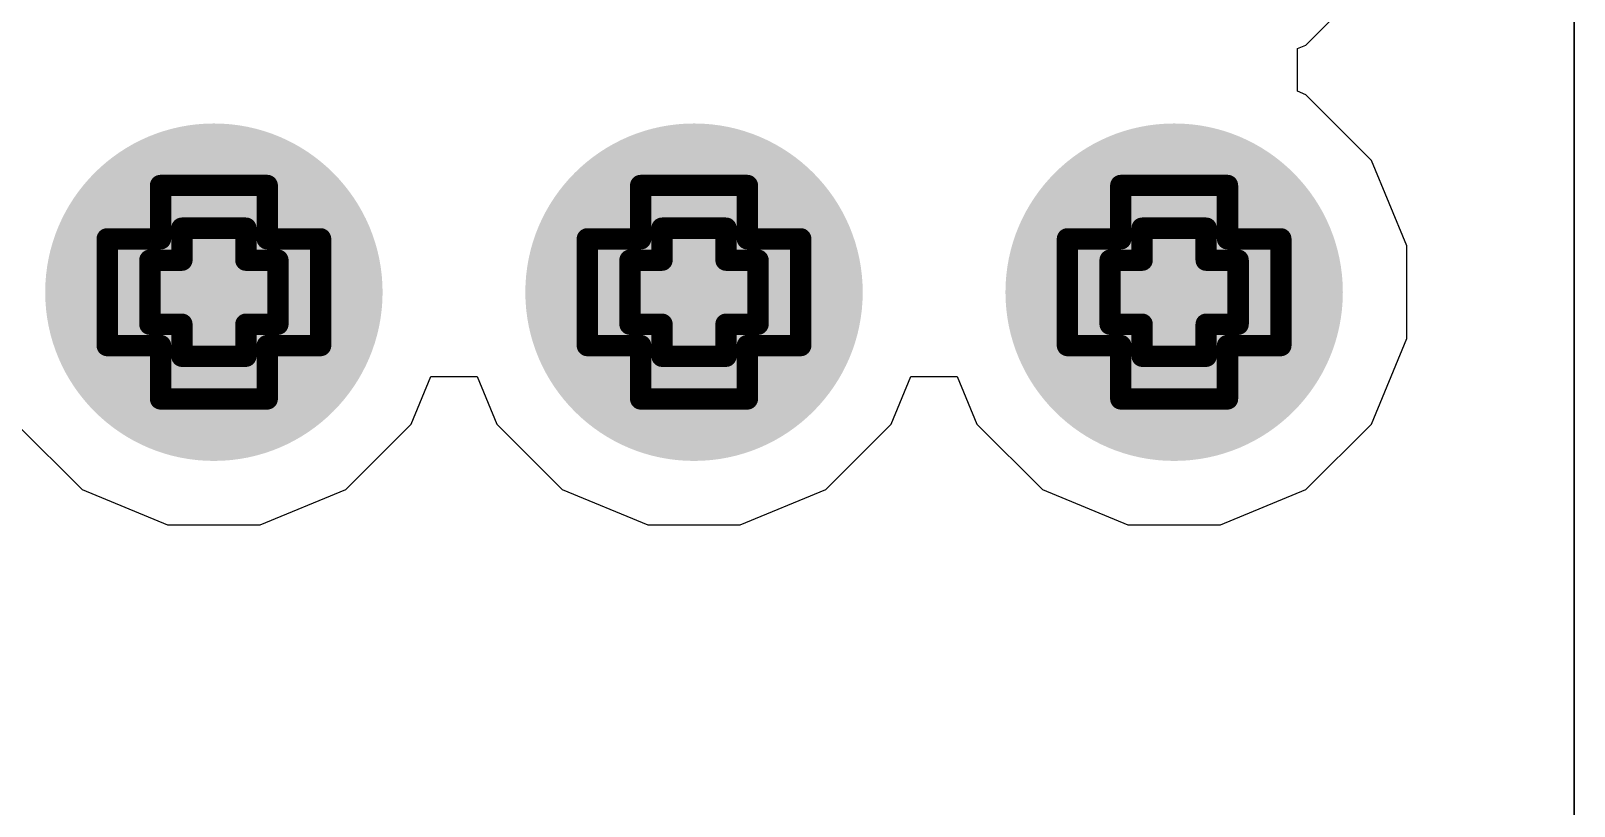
# Model space of a CAD drawing. Header units: inches. Extents: x -3 to 5259, y -3 to 5282.
# Drawn here: x 121.167 to 124.841, y 38.229 to 40.074 of the extents above; entities that cross this region are included whole.
import ezdxf

# ---------------------------------------------------------------- set-up
doc = ezdxf.new("R2010")
doc.units = ezdxf.units.IN
for name, color, linetype in [('Bottom Layer', 5, 'Continuous'), ('Bottom Solder', 6, 'Continuous'), ('Drill Drawing', 1, 'Continuous'), ('Layer 1', 16, 'Continuous'), ('Layer 2', 76, 'Continuous'), ('Top Layer', 1, 'Continuous'), ('Top Solder', 216, 'Continuous'), ('Via Holes', 16, 'Continuous')]:
    doc.layers.add(name, color=color, linetype=linetype)

msp = doc.modelspace()

# ---------------------------------------------------------------- hatches: boundary and pattern name
at = {"layer": 'Bottom Layer'}
h = msp.add_hatch(color=5, dxfattribs=at)
edge = h.paths.add_edge_path()
edge.add_arc((121.6028, 39.452), 0.3, 0, 360)
h = msp.add_hatch(color=5, dxfattribs=at)
edge = h.paths.add_edge_path()
edge.add_arc((122.7458, 39.452), 0.3, 0, 360)
h = msp.add_hatch(color=5, dxfattribs=at)
edge = h.paths.add_edge_path()
edge.add_arc((123.8888, 39.452), 0.3, 0, 360)
at = {"layer": 'Bottom Solder'}
h = msp.add_hatch(color=6, dxfattribs=at)
edge = h.paths.add_edge_path()
edge.add_arc((121.6028, 39.452), 0.4016, 0, 360)
h = msp.add_hatch(color=6, dxfattribs=at)
edge = h.paths.add_edge_path()
edge.add_arc((122.7458, 39.452), 0.4016, 0, 360)
h = msp.add_hatch(color=6, dxfattribs=at)
edge = h.paths.add_edge_path()
edge.add_arc((123.8888, 39.452), 0.4016, 0, 360)
at = {"layer": 'Layer 1'}
h = msp.add_hatch(color=16, dxfattribs=at)
edge = h.paths.add_edge_path()
edge.add_arc((121.6028, 39.452), 0.3, 0, 360)
h = msp.add_hatch(color=16, dxfattribs=at)
edge = h.paths.add_edge_path()
edge.add_arc((122.7458, 39.452), 0.3, 0, 360)
h = msp.add_hatch(color=16, dxfattribs=at)
edge = h.paths.add_edge_path()
edge.add_arc((123.8888, 39.452), 0.3, 0, 360)
at = {"layer": 'Layer 2'}
h = msp.add_hatch(color=76, dxfattribs=at)
edge = h.paths.add_edge_path()
edge.add_arc((121.6028, 39.452), 0.3, 0, 360)
h = msp.add_hatch(color=76, dxfattribs=at)
edge = h.paths.add_edge_path()
edge.add_arc((122.7458, 39.452), 0.3, 0, 360)
h = msp.add_hatch(color=76, dxfattribs=at)
edge = h.paths.add_edge_path()
edge.add_arc((123.8888, 39.452), 0.3, 0, 360)
at = {"layer": 'Top Layer'}
h = msp.add_hatch(color=1, dxfattribs=at)
edge = h.paths.add_edge_path()
edge.add_arc((121.6028, 39.452), 0.3, 0, 360)
h = msp.add_hatch(color=1, dxfattribs=at)
edge = h.paths.add_edge_path()
edge.add_arc((122.7458, 39.452), 0.3, 0, 360)
h = msp.add_hatch(color=1, dxfattribs=at)
edge = h.paths.add_edge_path()
edge.add_arc((123.8888, 39.452), 0.3, 0, 360)
at = {"layer": 'Top Solder'}
h = msp.add_hatch(color=216, dxfattribs=at)
edge = h.paths.add_edge_path()
edge.add_arc((121.6028, 39.452), 0.4016, 0, 360)
h = msp.add_hatch(color=216, dxfattribs=at)
edge = h.paths.add_edge_path()
edge.add_arc((122.7458, 39.452), 0.4016, 0, 360)
h = msp.add_hatch(color=216, dxfattribs=at)
edge = h.paths.add_edge_path()
edge.add_arc((123.8888, 39.452), 0.4016, 0, 360)
at = {"layer": 'Via Holes'}
h = msp.add_hatch(color=7, dxfattribs=at)
edge = h.paths.add_edge_path()
edge.add_arc((121.6028, 39.452), 0.15, 0, 360)
h = msp.add_hatch(color=7, dxfattribs=at)
edge = h.paths.add_edge_path()
edge.add_arc((122.7458, 39.452), 0.15, 0, 360)
h = msp.add_hatch(color=7, dxfattribs=at)
edge = h.paths.add_edge_path()
edge.add_arc((123.8888, 39.452), 0.15, 0, 360)

# ---------------------------------------------------------------- linework, layer by layer
at = {"layer": 'Bottom Layer'}
for p, q in [((124.841, 50.6205), (124.841, 34.29)), ((124.841, 34.29), (124.841, 50.6205)), ((124.841, 34.29), (124.841, 50.6205))]:
    msp.add_line(p, q, dxfattribs=at)
at = {"layer": 'Drill Drawing'}
for points in [[(121.4758, 39.579, 0.0508, 0.0508, 0), (121.4758, 39.706, 0.0508, 0.0508, 0)], [(121.4758, 39.706, 0.0508, 0.0508, 0), (121.7298, 39.706, 0.0508, 0.0508, 0)], [(121.7298, 39.579, 0.0508, 0.0508, 0), (121.7298, 39.706, 0.0508, 0.0508, 0)], [(122.6188, 39.579, 0.0508, 0.0508, 0), (122.6188, 39.706, 0.0508, 0.0508, 0)], [(122.6188, 39.706, 0.0508, 0.0508, 0), (122.8728, 39.706, 0.0508, 0.0508, 0)], [(122.8728, 39.579, 0.0508, 0.0508, 0), (122.8728, 39.706, 0.0508, 0.0508, 0)], [(123.7618, 39.579, 0.0508, 0.0508, 0), (123.7618, 39.706, 0.0508, 0.0508, 0)], [(123.7618, 39.706, 0.0508, 0.0508, 0), (124.0158, 39.706, 0.0508, 0.0508, 0)], [(124.0158, 39.579, 0.0508, 0.0508, 0), (124.0158, 39.706, 0.0508, 0.0508, 0)], [(121.5266, 39.5282, 0.0508, 0.0508, 0), (121.5266, 39.6044, 0.0508, 0.0508, 0)], [(121.5266, 39.6044, 0.0508, 0.0508, 0), (121.679, 39.6044, 0.0508, 0.0508, 0)], [(121.679, 39.5282, 0.0508, 0.0508, 0), (121.679, 39.6044, 0.0508, 0.0508, 0)], [(122.6696, 39.5282, 0.0508, 0.0508, 0), (122.6696, 39.6044, 0.0508, 0.0508, 0)], [(122.6696, 39.6044, 0.0508, 0.0508, 0), (122.822, 39.6044, 0.0508, 0.0508, 0)], [(122.822, 39.5282, 0.0508, 0.0508, 0), (122.822, 39.6044, 0.0508, 0.0508, 0)], [(123.8126, 39.5282, 0.0508, 0.0508, 0), (123.8126, 39.6044, 0.0508, 0.0508, 0)], [(123.8126, 39.6044, 0.0508, 0.0508, 0), (123.965, 39.6044, 0.0508, 0.0508, 0)], [(123.965, 39.5282, 0.0508, 0.0508, 0), (123.965, 39.6044, 0.0508, 0.0508, 0)], [(121.3488, 39.325, 0.0508, 0.0508, 0), (121.3488, 39.579, 0.0508, 0.0508, 0)], [(121.3488, 39.579, 0.0508, 0.0508, 0), (121.4758, 39.579, 0.0508, 0.0508, 0)], [(121.7298, 39.579, 0.0508, 0.0508, 0), (121.8568, 39.579, 0.0508, 0.0508, 0)], [(121.8568, 39.325, 0.0508, 0.0508, 0), (121.8568, 39.579, 0.0508, 0.0508, 0)], [(122.4918, 39.325, 0.0508, 0.0508, 0), (122.4918, 39.579, 0.0508, 0.0508, 0)], [(122.4918, 39.579, 0.0508, 0.0508, 0), (122.6188, 39.579, 0.0508, 0.0508, 0)], [(122.8728, 39.579, 0.0508, 0.0508, 0), (122.9998, 39.579, 0.0508, 0.0508, 0)], [(122.9998, 39.325, 0.0508, 0.0508, 0), (122.9998, 39.579, 0.0508, 0.0508, 0)], [(123.6348, 39.325, 0.0508, 0.0508, 0), (123.6348, 39.579, 0.0508, 0.0508, 0)], [(123.6348, 39.579, 0.0508, 0.0508, 0), (123.7618, 39.579, 0.0508, 0.0508, 0)], [(124.0158, 39.579, 0.0508, 0.0508, 0), (124.1428, 39.579, 0.0508, 0.0508, 0)], [(124.1428, 39.325, 0.0508, 0.0508, 0), (124.1428, 39.579, 0.0508, 0.0508, 0)], [(121.4504, 39.3758, 0.0508, 0.0508, 0), (121.4504, 39.5282, 0.0508, 0.0508, 0)], [(121.4504, 39.5282, 0.0508, 0.0508, 0), (121.5266, 39.5282, 0.0508, 0.0508, 0)], [(121.679, 39.5282, 0.0508, 0.0508, 0), (121.7552, 39.5282, 0.0508, 0.0508, 0)], [(121.7552, 39.3758, 0.0508, 0.0508, 0), (121.7552, 39.5282, 0.0508, 0.0508, 0)], [(122.5934, 39.3758, 0.0508, 0.0508, 0), (122.5934, 39.5282, 0.0508, 0.0508, 0)], [(122.5934, 39.5282, 0.0508, 0.0508, 0), (122.6696, 39.5282, 0.0508, 0.0508, 0)], [(122.822, 39.5282, 0.0508, 0.0508, 0), (122.8982, 39.5282, 0.0508, 0.0508, 0)], [(122.8982, 39.3758, 0.0508, 0.0508, 0), (122.8982, 39.5282, 0.0508, 0.0508, 0)], [(123.7364, 39.3758, 0.0508, 0.0508, 0), (123.7364, 39.5282, 0.0508, 0.0508, 0)], [(123.7364, 39.5282, 0.0508, 0.0508, 0), (123.8126, 39.5282, 0.0508, 0.0508, 0)], [(123.965, 39.5282, 0.0508, 0.0508, 0), (124.0412, 39.5282, 0.0508, 0.0508, 0)], [(124.0412, 39.3758, 0.0508, 0.0508, 0), (124.0412, 39.5282, 0.0508, 0.0508, 0)], [(121.4504, 39.3758, 0.0508, 0.0508, 0), (121.5266, 39.3758, 0.0508, 0.0508, 0)], [(121.5266, 39.2996, 0.0508, 0.0508, 0), (121.5266, 39.3758, 0.0508, 0.0508, 0)], [(121.679, 39.3758, 0.0508, 0.0508, 0), (121.7552, 39.3758, 0.0508, 0.0508, 0)], [(121.679, 39.2996, 0.0508, 0.0508, 0), (121.679, 39.3758, 0.0508, 0.0508, 0)], [(122.5934, 39.3758, 0.0508, 0.0508, 0), (122.6696, 39.3758, 0.0508, 0.0508, 0)], [(122.6696, 39.2996, 0.0508, 0.0508, 0), (122.6696, 39.3758, 0.0508, 0.0508, 0)], [(122.822, 39.3758, 0.0508, 0.0508, 0), (122.8982, 39.3758, 0.0508, 0.0508, 0)], [(122.822, 39.2996, 0.0508, 0.0508, 0), (122.822, 39.3758, 0.0508, 0.0508, 0)], [(123.7364, 39.3758, 0.0508, 0.0508, 0), (123.8126, 39.3758, 0.0508, 0.0508, 0)], [(123.8126, 39.2996, 0.0508, 0.0508, 0), (123.8126, 39.3758, 0.0508, 0.0508, 0)], [(123.965, 39.3758, 0.0508, 0.0508, 0), (124.0412, 39.3758, 0.0508, 0.0508, 0)], [(123.965, 39.2996, 0.0508, 0.0508, 0), (123.965, 39.3758, 0.0508, 0.0508, 0)], [(121.3488, 39.325, 0.0508, 0.0508, 0), (121.4758, 39.325, 0.0508, 0.0508, 0)], [(121.4758, 39.198, 0.0508, 0.0508, 0), (121.4758, 39.325, 0.0508, 0.0508, 0)], [(121.7298, 39.325, 0.0508, 0.0508, 0), (121.8568, 39.325, 0.0508, 0.0508, 0)], [(121.7298, 39.198, 0.0508, 0.0508, 0), (121.7298, 39.325, 0.0508, 0.0508, 0)], [(122.4918, 39.325, 0.0508, 0.0508, 0), (122.6188, 39.325, 0.0508, 0.0508, 0)], [(122.6188, 39.198, 0.0508, 0.0508, 0), (122.6188, 39.325, 0.0508, 0.0508, 0)], [(122.8728, 39.325, 0.0508, 0.0508, 0), (122.9998, 39.325, 0.0508, 0.0508, 0)], [(122.8728, 39.198, 0.0508, 0.0508, 0), (122.8728, 39.325, 0.0508, 0.0508, 0)], [(123.6348, 39.325, 0.0508, 0.0508, 0), (123.7618, 39.325, 0.0508, 0.0508, 0)], [(123.7618, 39.198, 0.0508, 0.0508, 0), (123.7618, 39.325, 0.0508, 0.0508, 0)], [(124.0158, 39.325, 0.0508, 0.0508, 0), (124.1428, 39.325, 0.0508, 0.0508, 0)], [(124.0158, 39.198, 0.0508, 0.0508, 0), (124.0158, 39.325, 0.0508, 0.0508, 0)], [(121.5266, 39.2996, 0.0508, 0.0508, 0), (121.679, 39.2996, 0.0508, 0.0508, 0)], [(122.6696, 39.2996, 0.0508, 0.0508, 0), (122.822, 39.2996, 0.0508, 0.0508, 0)], [(123.8126, 39.2996, 0.0508, 0.0508, 0), (123.965, 39.2996, 0.0508, 0.0508, 0)], [(121.4758, 39.198, 0.0508, 0.0508, 0), (121.7298, 39.198, 0.0508, 0.0508, 0)], [(122.6188, 39.198, 0.0508, 0.0508, 0), (122.8728, 39.198, 0.0508, 0.0508, 0)], [(123.7618, 39.198, 0.0508, 0.0508, 0), (124.0158, 39.198, 0.0508, 0.0508, 0)]]:
    msp.add_lwpolyline(points, format="xyseb", dxfattribs=at)
for points in [[(121.4631, 39.706, 0.0254, 0.0254, 1), (121.4885, 39.706, 0.0254, 0.0254, 1)], [(121.4631, 39.706, 0.0254, 0.0254, 1), (121.4885, 39.706, 0.0254, 0.0254, 1)], [(121.7171, 39.706, 0.0254, 0.0254, 1), (121.7425, 39.706, 0.0254, 0.0254, 1)], [(121.7171, 39.706, 0.0254, 0.0254, 1), (121.7425, 39.706, 0.0254, 0.0254, 1)], [(122.6061, 39.706, 0.0254, 0.0254, 1), (122.6315, 39.706, 0.0254, 0.0254, 1)], [(122.6061, 39.706, 0.0254, 0.0254, 1), (122.6315, 39.706, 0.0254, 0.0254, 1)], [(122.8601, 39.706, 0.0254, 0.0254, 1), (122.8855, 39.706, 0.0254, 0.0254, 1)], [(122.8601, 39.706, 0.0254, 0.0254, 1), (122.8855, 39.706, 0.0254, 0.0254, 1)], [(123.7491, 39.706, 0.0254, 0.0254, 1), (123.7745, 39.706, 0.0254, 0.0254, 1)], [(123.7491, 39.706, 0.0254, 0.0254, 1), (123.7745, 39.706, 0.0254, 0.0254, 1)], [(124.0031, 39.706, 0.0254, 0.0254, 1), (124.0285, 39.706, 0.0254, 0.0254, 1)], [(124.0031, 39.706, 0.0254, 0.0254, 1), (124.0285, 39.706, 0.0254, 0.0254, 1)], [(121.5139, 39.6044, 0.0254, 0.0254, 1), (121.5393, 39.6044, 0.0254, 0.0254, 1)], [(121.5139, 39.6044, 0.0254, 0.0254, 1), (121.5393, 39.6044, 0.0254, 0.0254, 1)], [(121.6663, 39.6044, 0.0254, 0.0254, 1), (121.6917, 39.6044, 0.0254, 0.0254, 1)], [(121.6663, 39.6044, 0.0254, 0.0254, 1), (121.6917, 39.6044, 0.0254, 0.0254, 1)], [(122.6569, 39.6044, 0.0254, 0.0254, 1), (122.6823, 39.6044, 0.0254, 0.0254, 1)], [(122.6569, 39.6044, 0.0254, 0.0254, 1), (122.6823, 39.6044, 0.0254, 0.0254, 1)], [(122.8093, 39.6044, 0.0254, 0.0254, 1), (122.8347, 39.6044, 0.0254, 0.0254, 1)], [(122.8093, 39.6044, 0.0254, 0.0254, 1), (122.8347, 39.6044, 0.0254, 0.0254, 1)], [(123.7999, 39.6044, 0.0254, 0.0254, 1), (123.8253, 39.6044, 0.0254, 0.0254, 1)], [(123.7999, 39.6044, 0.0254, 0.0254, 1), (123.8253, 39.6044, 0.0254, 0.0254, 1)], [(123.9523, 39.6044, 0.0254, 0.0254, 1), (123.9777, 39.6044, 0.0254, 0.0254, 1)], [(123.9523, 39.6044, 0.0254, 0.0254, 1), (123.9777, 39.6044, 0.0254, 0.0254, 1)], [(121.3361, 39.579, 0.0254, 0.0254, 1), (121.3615, 39.579, 0.0254, 0.0254, 1)], [(121.3361, 39.579, 0.0254, 0.0254, 1), (121.3615, 39.579, 0.0254, 0.0254, 1)], [(121.4631, 39.579, 0.0254, 0.0254, 1), (121.4885, 39.579, 0.0254, 0.0254, 1)], [(121.4631, 39.579, 0.0254, 0.0254, 1), (121.4885, 39.579, 0.0254, 0.0254, 1)], [(121.7171, 39.579, 0.0254, 0.0254, 1), (121.7425, 39.579, 0.0254, 0.0254, 1)], [(121.7171, 39.579, 0.0254, 0.0254, 1), (121.7425, 39.579, 0.0254, 0.0254, 1)], [(121.8441, 39.579, 0.0254, 0.0254, 1), (121.8695, 39.579, 0.0254, 0.0254, 1)], [(121.8441, 39.579, 0.0254, 0.0254, 1), (121.8695, 39.579, 0.0254, 0.0254, 1)], [(122.4791, 39.579, 0.0254, 0.0254, 1), (122.5045, 39.579, 0.0254, 0.0254, 1)], [(122.4791, 39.579, 0.0254, 0.0254, 1), (122.5045, 39.579, 0.0254, 0.0254, 1)], [(122.6061, 39.579, 0.0254, 0.0254, 1), (122.6315, 39.579, 0.0254, 0.0254, 1)], [(122.6061, 39.579, 0.0254, 0.0254, 1), (122.6315, 39.579, 0.0254, 0.0254, 1)], [(122.8601, 39.579, 0.0254, 0.0254, 1), (122.8855, 39.579, 0.0254, 0.0254, 1)], [(122.8601, 39.579, 0.0254, 0.0254, 1), (122.8855, 39.579, 0.0254, 0.0254, 1)], [(122.9871, 39.579, 0.0254, 0.0254, 1), (123.0125, 39.579, 0.0254, 0.0254, 1)], [(122.9871, 39.579, 0.0254, 0.0254, 1), (123.0125, 39.579, 0.0254, 0.0254, 1)], [(123.6221, 39.579, 0.0254, 0.0254, 1), (123.6475, 39.579, 0.0254, 0.0254, 1)], [(123.6221, 39.579, 0.0254, 0.0254, 1), (123.6475, 39.579, 0.0254, 0.0254, 1)], [(123.7491, 39.579, 0.0254, 0.0254, 1), (123.7745, 39.579, 0.0254, 0.0254, 1)], [(123.7491, 39.579, 0.0254, 0.0254, 1), (123.7745, 39.579, 0.0254, 0.0254, 1)], [(124.0031, 39.579, 0.0254, 0.0254, 1), (124.0285, 39.579, 0.0254, 0.0254, 1)], [(124.0031, 39.579, 0.0254, 0.0254, 1), (124.0285, 39.579, 0.0254, 0.0254, 1)], [(124.1301, 39.579, 0.0254, 0.0254, 1), (124.1555, 39.579, 0.0254, 0.0254, 1)], [(124.1301, 39.579, 0.0254, 0.0254, 1), (124.1555, 39.579, 0.0254, 0.0254, 1)], [(121.4377, 39.5282, 0.0254, 0.0254, 1), (121.4631, 39.5282, 0.0254, 0.0254, 1)], [(121.4377, 39.5282, 0.0254, 0.0254, 1), (121.4631, 39.5282, 0.0254, 0.0254, 1)], [(121.5139, 39.5282, 0.0254, 0.0254, 1), (121.5393, 39.5282, 0.0254, 0.0254, 1)], [(121.5139, 39.5282, 0.0254, 0.0254, 1), (121.5393, 39.5282, 0.0254, 0.0254, 1)], [(121.6663, 39.5282, 0.0254, 0.0254, 1), (121.6917, 39.5282, 0.0254, 0.0254, 1)], [(121.6663, 39.5282, 0.0254, 0.0254, 1), (121.6917, 39.5282, 0.0254, 0.0254, 1)], [(121.7425, 39.5282, 0.0254, 0.0254, 1), (121.7679, 39.5282, 0.0254, 0.0254, 1)], [(121.7425, 39.5282, 0.0254, 0.0254, 1), (121.7679, 39.5282, 0.0254, 0.0254, 1)], [(122.5807, 39.5282, 0.0254, 0.0254, 1), (122.6061, 39.5282, 0.0254, 0.0254, 1)], [(122.5807, 39.5282, 0.0254, 0.0254, 1), (122.6061, 39.5282, 0.0254, 0.0254, 1)], [(122.6569, 39.5282, 0.0254, 0.0254, 1), (122.6823, 39.5282, 0.0254, 0.0254, 1)], [(122.6569, 39.5282, 0.0254, 0.0254, 1), (122.6823, 39.5282, 0.0254, 0.0254, 1)], [(122.8093, 39.5282, 0.0254, 0.0254, 1), (122.8347, 39.5282, 0.0254, 0.0254, 1)], [(122.8093, 39.5282, 0.0254, 0.0254, 1), (122.8347, 39.5282, 0.0254, 0.0254, 1)], [(122.8855, 39.5282, 0.0254, 0.0254, 1), (122.9109, 39.5282, 0.0254, 0.0254, 1)], [(122.8855, 39.5282, 0.0254, 0.0254, 1), (122.9109, 39.5282, 0.0254, 0.0254, 1)], [(123.7237, 39.5282, 0.0254, 0.0254, 1), (123.7491, 39.5282, 0.0254, 0.0254, 1)], [(123.7237, 39.5282, 0.0254, 0.0254, 1), (123.7491, 39.5282, 0.0254, 0.0254, 1)], [(123.7999, 39.5282, 0.0254, 0.0254, 1), (123.8253, 39.5282, 0.0254, 0.0254, 1)], [(123.7999, 39.5282, 0.0254, 0.0254, 1), (123.8253, 39.5282, 0.0254, 0.0254, 1)], [(123.9523, 39.5282, 0.0254, 0.0254, 1), (123.9777, 39.5282, 0.0254, 0.0254, 1)], [(123.9523, 39.5282, 0.0254, 0.0254, 1), (123.9777, 39.5282, 0.0254, 0.0254, 1)], [(124.0285, 39.5282, 0.0254, 0.0254, 1), (124.0539, 39.5282, 0.0254, 0.0254, 1)], [(124.0285, 39.5282, 0.0254, 0.0254, 1), (124.0539, 39.5282, 0.0254, 0.0254, 1)], [(121.4377, 39.3758, 0.0254, 0.0254, 1), (121.4631, 39.3758, 0.0254, 0.0254, 1)], [(121.4377, 39.3758, 0.0254, 0.0254, 1), (121.4631, 39.3758, 0.0254, 0.0254, 1)], [(121.5139, 39.3758, 0.0254, 0.0254, 1), (121.5393, 39.3758, 0.0254, 0.0254, 1)], [(121.5139, 39.3758, 0.0254, 0.0254, 1), (121.5393, 39.3758, 0.0254, 0.0254, 1)], [(121.6663, 39.3758, 0.0254, 0.0254, 1), (121.6917, 39.3758, 0.0254, 0.0254, 1)], [(121.6663, 39.3758, 0.0254, 0.0254, 1), (121.6917, 39.3758, 0.0254, 0.0254, 1)], [(121.7425, 39.3758, 0.0254, 0.0254, 1), (121.7679, 39.3758, 0.0254, 0.0254, 1)], [(121.7425, 39.3758, 0.0254, 0.0254, 1), (121.7679, 39.3758, 0.0254, 0.0254, 1)], [(122.5807, 39.3758, 0.0254, 0.0254, 1), (122.6061, 39.3758, 0.0254, 0.0254, 1)], [(122.5807, 39.3758, 0.0254, 0.0254, 1), (122.6061, 39.3758, 0.0254, 0.0254, 1)], [(122.6569, 39.3758, 0.0254, 0.0254, 1), (122.6823, 39.3758, 0.0254, 0.0254, 1)], [(122.6569, 39.3758, 0.0254, 0.0254, 1), (122.6823, 39.3758, 0.0254, 0.0254, 1)], [(122.8093, 39.3758, 0.0254, 0.0254, 1), (122.8347, 39.3758, 0.0254, 0.0254, 1)], [(122.8093, 39.3758, 0.0254, 0.0254, 1), (122.8347, 39.3758, 0.0254, 0.0254, 1)], [(122.8855, 39.3758, 0.0254, 0.0254, 1), (122.9109, 39.3758, 0.0254, 0.0254, 1)], [(122.8855, 39.3758, 0.0254, 0.0254, 1), (122.9109, 39.3758, 0.0254, 0.0254, 1)], [(123.7237, 39.3758, 0.0254, 0.0254, 1), (123.7491, 39.3758, 0.0254, 0.0254, 1)], [(123.7237, 39.3758, 0.0254, 0.0254, 1), (123.7491, 39.3758, 0.0254, 0.0254, 1)], [(123.7999, 39.3758, 0.0254, 0.0254, 1), (123.8253, 39.3758, 0.0254, 0.0254, 1)], [(123.7999, 39.3758, 0.0254, 0.0254, 1), (123.8253, 39.3758, 0.0254, 0.0254, 1)], [(123.9523, 39.3758, 0.0254, 0.0254, 1), (123.9777, 39.3758, 0.0254, 0.0254, 1)], [(123.9523, 39.3758, 0.0254, 0.0254, 1), (123.9777, 39.3758, 0.0254, 0.0254, 1)], [(124.0285, 39.3758, 0.0254, 0.0254, 1), (124.0539, 39.3758, 0.0254, 0.0254, 1)], [(124.0285, 39.3758, 0.0254, 0.0254, 1), (124.0539, 39.3758, 0.0254, 0.0254, 1)], [(121.3361, 39.325, 0.0254, 0.0254, 1), (121.3615, 39.325, 0.0254, 0.0254, 1)], [(121.3361, 39.325, 0.0254, 0.0254, 1), (121.3615, 39.325, 0.0254, 0.0254, 1)], [(121.4631, 39.325, 0.0254, 0.0254, 1), (121.4885, 39.325, 0.0254, 0.0254, 1)], [(121.4631, 39.325, 0.0254, 0.0254, 1), (121.4885, 39.325, 0.0254, 0.0254, 1)], [(121.7171, 39.325, 0.0254, 0.0254, 1), (121.7425, 39.325, 0.0254, 0.0254, 1)], [(121.7171, 39.325, 0.0254, 0.0254, 1), (121.7425, 39.325, 0.0254, 0.0254, 1)], [(121.8441, 39.325, 0.0254, 0.0254, 1), (121.8695, 39.325, 0.0254, 0.0254, 1)], [(121.8441, 39.325, 0.0254, 0.0254, 1), (121.8695, 39.325, 0.0254, 0.0254, 1)], [(122.4791, 39.325, 0.0254, 0.0254, 1), (122.5045, 39.325, 0.0254, 0.0254, 1)], [(122.4791, 39.325, 0.0254, 0.0254, 1), (122.5045, 39.325, 0.0254, 0.0254, 1)], [(122.6061, 39.325, 0.0254, 0.0254, 1), (122.6315, 39.325, 0.0254, 0.0254, 1)], [(122.6061, 39.325, 0.0254, 0.0254, 1), (122.6315, 39.325, 0.0254, 0.0254, 1)], [(122.8601, 39.325, 0.0254, 0.0254, 1), (122.8855, 39.325, 0.0254, 0.0254, 1)], [(122.8601, 39.325, 0.0254, 0.0254, 1), (122.8855, 39.325, 0.0254, 0.0254, 1)], [(122.9871, 39.325, 0.0254, 0.0254, 1), (123.0125, 39.325, 0.0254, 0.0254, 1)], [(122.9871, 39.325, 0.0254, 0.0254, 1), (123.0125, 39.325, 0.0254, 0.0254, 1)], [(123.6221, 39.325, 0.0254, 0.0254, 1), (123.6475, 39.325, 0.0254, 0.0254, 1)], [(123.6221, 39.325, 0.0254, 0.0254, 1), (123.6475, 39.325, 0.0254, 0.0254, 1)], [(123.7491, 39.325, 0.0254, 0.0254, 1), (123.7745, 39.325, 0.0254, 0.0254, 1)], [(123.7491, 39.325, 0.0254, 0.0254, 1), (123.7745, 39.325, 0.0254, 0.0254, 1)], [(124.0031, 39.325, 0.0254, 0.0254, 1), (124.0285, 39.325, 0.0254, 0.0254, 1)], [(124.0031, 39.325, 0.0254, 0.0254, 1), (124.0285, 39.325, 0.0254, 0.0254, 1)], [(124.1301, 39.325, 0.0254, 0.0254, 1), (124.1555, 39.325, 0.0254, 0.0254, 1)], [(124.1301, 39.325, 0.0254, 0.0254, 1), (124.1555, 39.325, 0.0254, 0.0254, 1)], [(121.5139, 39.2996, 0.0254, 0.0254, 1), (121.5393, 39.2996, 0.0254, 0.0254, 1)], [(121.5139, 39.2996, 0.0254, 0.0254, 1), (121.5393, 39.2996, 0.0254, 0.0254, 1)], [(121.6663, 39.2996, 0.0254, 0.0254, 1), (121.6917, 39.2996, 0.0254, 0.0254, 1)], [(121.6663, 39.2996, 0.0254, 0.0254, 1), (121.6917, 39.2996, 0.0254, 0.0254, 1)], [(122.6569, 39.2996, 0.0254, 0.0254, 1), (122.6823, 39.2996, 0.0254, 0.0254, 1)], [(122.6569, 39.2996, 0.0254, 0.0254, 1), (122.6823, 39.2996, 0.0254, 0.0254, 1)], [(122.8093, 39.2996, 0.0254, 0.0254, 1), (122.8347, 39.2996, 0.0254, 0.0254, 1)], [(122.8093, 39.2996, 0.0254, 0.0254, 1), (122.8347, 39.2996, 0.0254, 0.0254, 1)], [(123.7999, 39.2996, 0.0254, 0.0254, 1), (123.8253, 39.2996, 0.0254, 0.0254, 1)], [(123.7999, 39.2996, 0.0254, 0.0254, 1), (123.8253, 39.2996, 0.0254, 0.0254, 1)], [(123.9523, 39.2996, 0.0254, 0.0254, 1), (123.9777, 39.2996, 0.0254, 0.0254, 1)], [(123.9523, 39.2996, 0.0254, 0.0254, 1), (123.9777, 39.2996, 0.0254, 0.0254, 1)], [(121.4631, 39.198, 0.0254, 0.0254, 1), (121.4885, 39.198, 0.0254, 0.0254, 1)], [(121.4631, 39.198, 0.0254, 0.0254, 1), (121.4885, 39.198, 0.0254, 0.0254, 1)], [(121.7171, 39.198, 0.0254, 0.0254, 1), (121.7425, 39.198, 0.0254, 0.0254, 1)], [(121.7171, 39.198, 0.0254, 0.0254, 1), (121.7425, 39.198, 0.0254, 0.0254, 1)], [(122.6061, 39.198, 0.0254, 0.0254, 1), (122.6315, 39.198, 0.0254, 0.0254, 1)], [(122.6061, 39.198, 0.0254, 0.0254, 1), (122.6315, 39.198, 0.0254, 0.0254, 1)], [(122.8601, 39.198, 0.0254, 0.0254, 1), (122.8855, 39.198, 0.0254, 0.0254, 1)], [(122.8601, 39.198, 0.0254, 0.0254, 1), (122.8855, 39.198, 0.0254, 0.0254, 1)], [(123.7491, 39.198, 0.0254, 0.0254, 1), (123.7745, 39.198, 0.0254, 0.0254, 1)], [(123.7491, 39.198, 0.0254, 0.0254, 1), (123.7745, 39.198, 0.0254, 0.0254, 1)], [(124.0031, 39.198, 0.0254, 0.0254, 1), (124.0285, 39.198, 0.0254, 0.0254, 1)], [(124.0031, 39.198, 0.0254, 0.0254, 1), (124.0285, 39.198, 0.0254, 0.0254, 1)]]:
    msp.add_lwpolyline(points, format="xyseb", close=True, dxfattribs=at)
at = {"layer": 'Layer 1'}
for p, q in [((124.2026, 40.04), (124.3584, 40.1959)), ((124.1824, 40.0317), (124.2026, 40.04)), ((124.1824, 39.9301), (124.1824, 40.0317)), ((124.2026, 39.9217), (124.1824, 39.9301)), ((124.3584, 39.7658), (124.2026, 39.9217)), ((124.4428, 39.5622), (124.3584, 39.7658)), ((124.4428, 39.3418), (124.4428, 39.5622)), ((124.3584, 39.1382), (124.4428, 39.3418)), ((122.0724, 39.1382), (122.1193, 39.2513)), ((122.1193, 39.2513), (122.2293, 39.2513)), ((122.2293, 39.2513), (122.2761, 39.1382)), ((123.2154, 39.1382), (123.2623, 39.2513)), ((123.2623, 39.2513), (123.3723, 39.2513)), ((123.3723, 39.2513), (123.4191, 39.1382)), ((121.1331, 39.1382), (121.289, 38.9824)), ((121.9166, 38.9824), (122.0724, 39.1382)), ((122.2761, 39.1382), (122.432, 38.9824)), ((123.0596, 38.9824), (123.2154, 39.1382)), ((123.4191, 39.1382), (123.575, 38.9824)), ((124.2026, 38.9824), (124.3584, 39.1382)), ((121.289, 38.9824), (121.4926, 38.898)), ((121.713, 38.898), (121.9166, 38.9824)), ((122.432, 38.9824), (122.6356, 38.898)), ((122.856, 38.898), (123.0596, 38.9824)), ((123.575, 38.9824), (123.7786, 38.898)), ((123.999, 38.898), (124.2026, 38.9824)), ((121.4926, 38.898), (121.713, 38.898)), ((122.6356, 38.898), (122.856, 38.898)), ((123.7786, 38.898), (123.999, 38.898))]:
    msp.add_line(p, q, dxfattribs=at)

doc.saveas('drawing.dxf')
